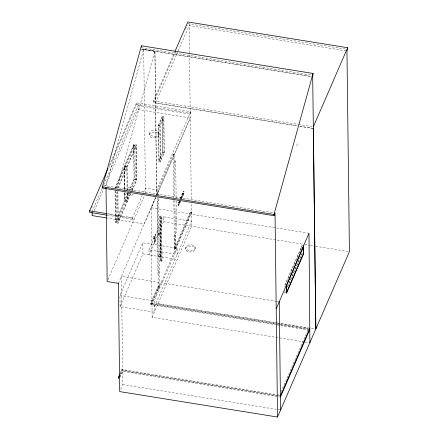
<?xml version="1.0" encoding="UTF-8"?>
<svg xmlns="http://www.w3.org/2000/svg" width="439" height="439" viewBox="0 0 439 439"><rect width="100%" height="100%" fill="white"/><g stroke="black" fill="none" stroke-linecap="round" stroke-linejoin="round"><path stroke-width="0.33" stroke-dasharray="2.19 1.65" d="M105.986 185.752L143.701 49.3L154.951 51.116L156.707 194.998L190.285 117.625M117.235 187.568L154.951 51.182L311.344 76.529M155.444 197.709L151.186 207.801L152.092 317.331L304.501 341.904M109.196 165.646L136.43 102.88L190.636 111.621L190.241 114.124L138.082 105.711L138.126 109.558L104.91 186.109M91.515 207.987L92.333 206.105M108.669 168.444L136.452 104.422L136.43 102.88M92.069 211.752L102.139 188.534M103.774 184.77L138.494 104.751M92.113 215.598L92.931 213.716M94.292 210.577L103.549 189.247M133.868 144.486L115.034 187.897L117.592 188.309L136.425 144.897L133.868 144.486L134.296 179.315L129.45 190.477M115.292 188.133L124.297 167.369L126.855 167.78L127.129 190.12M124.89 189.632L124.61 166.617L133.665 145.743L136.222 146.154L136.628 179.326L134.071 178.914L129.011 190.575M297.203 125.79L153.54 102.622L153.518 100.921L174.727 52.032M116.055 188.062L134.894 144.65L135.316 179.48L130.476 190.641M153.54 102.622L175.567 51.857M185.357 29.292L187.261 24.908M118.118 187.914L126.855 167.78M127.447 190.043L127.167 167.029L136.222 146.154M177.965 51.368L155.582 102.951L297.082 125.889M178.239 50.743L189.851 23.98M127.162 192.831L127.261 200.952L118.25 221.711L115.693 221.3L124.703 200.541L124.605 192.419M130.498 193.445L127.568 200.195L125.016 199.783L127.941 193.034M130.663 193.989L118.014 223.138L115.457 222.721L128.375 192.957M158.309 125.307L162.331 116.044L163.862 116.291L164.312 152.777L160.29 162.04L158.759 161.793L158.309 125.307L159.845 125.554L163.862 116.291M158.616 125.609L162.084 117.625L163.615 117.871L164.038 152.284L160.575 160.268L159.039 160.021L158.616 125.609L160.153 125.856L163.615 117.871M129.395 193.122L116.483 222.891L116.088 190.789M131.832 190.378L136.716 179.117M132.007 190.888L136.853 179.727L136.425 144.897M107.078 215.198L132.562 219.308L132.54 217.76L142.181 195.547M143.52 192.458L145.397 188.139L156.646 189.955L190.636 111.621M132.562 219.308L132.979 218.348L106.82 214.128M159.039 160.021L162.501 152.037L162.084 117.625M158.759 161.793L162.776 152.531L162.331 116.044M107.972 279.648L144.376 195.745M157.349 194.515L157.305 191.097L173.295 154.254L174.316 154.418L174.848 197.797M118.404 283.342L155.708 197.303M155.686 197.709L144.272 224.011L106.869 217.98M157.008 194.658L190.285 117.97L138.126 109.558M158.435 199.805L157.102 202.873L157.98 274.6L159.308 271.532M174.42 162.957L175.666 160.087L176.127 197.66M177.071 248.254L154.193 300.978L154.33 312.173L120.066 306.647L119.929 295.452L142.807 242.729L177.071 248.254L177.147 254.472L149.019 249.939L149.079 254.911L163.484 221.722L163.423 216.745L191.547 221.278L154.265 307.196M120.066 306.647L142.944 253.923L142.807 242.729M159.708 216.614L159.983 215.977L161.519 216.224L162.062 260.585L161.782 261.227L160.251 260.98L159.708 216.614L161.239 216.861L161.519 216.224M149.019 249.939L163.423 216.745M155.582 240.215L154.385 242.976L154.314 237.181L155.527 234.283L155.604 240.32L154.352 243.195L154.281 237.153M180.725 201.1L178.832 205.452L178.322 205.37L178.294 202.884L178.832 201.638M180.182 198.527L183.42 191.064L183.93 191.146L183.963 193.632L181.801 198.609M180.55 198.538L182.684 193.61L183.195 193.692L183.206 194.521L181.334 198.834M178.832 205.452L178.805 202.966L179.611 201.1M180.692 198.609L183.93 191.146M180.27 201.298L179.463 203.147L178.953 203.065L179.754 201.216M180.824 198.752L182.695 194.439L182.684 193.61M179.463 203.147L179.99 201.084M181.06 198.62L183.195 193.692M178.322 205.37L179.941 201.638M181.291 198.527L183.453 193.55L183.42 191.064M160.251 260.98L160.526 260.338L159.983 215.977M120.066 373.594L121.855 369.462L276.285 394.661M276.669 324.86L150.626 304.534L150.615 303.492L158.457 285.421L159.483 285.586L158.419 198.439M174.486 251.69L175.507 251.854L175.479 249.786L191.448 212.986L191.431 212.081L190.405 211.916L174.442 248.71L174.486 251.69L158.495 288.533L159.522 288.703L159.494 286.629L158.474 286.464L150.626 304.534M120.077 374.632L121.866 370.505L121.855 369.462M190.405 211.916L190.422 212.822L174.459 249.621L175.479 249.786M119.551 377.293L122.876 369.627M159.483 285.586L151.916 303.02L276.674 323.137M173.849 200.299L174.442 248.71L175.468 248.864L191.431 212.081M120.072 377.167L122.893 370.67L277.646 395.923M151.653 304.699L159.494 286.629M120.741 389.261L122.777 384.575L122.613 371.312L279.912 396.977M152.092 317.331L191.607 226.255L191.322 202.736M296.577 145.748L297.269 144.151L297.247 142.445M303.47 245.966L301.933 245.719L284.746 285.323L284.774 287.293M284.895 285.668L301.664 247.02L301.681 248.348M287.413 286.689L301.747 253.654M285.388 291.946L284.845 293.203L284.812 290.58M287.572 286.914L302.032 253.599L302.005 251.629M281.02 392.087L308.419 328.937L277.399 323.938M153.266 238.651C153.968 237.971 153.507 235.271 153.14 237.795C153.546 241.373 157.458 235.897 153.568 236.577M159.11 254.291C157.535 255.75 160.23 257.792 160.251 255.355C159.911 253.034 158.907 255.147 158.792 256.371M160.197 254.455L159.818 256.535M155.104 236.824L154.742 238.909M158.951 233.252C157.403 234.333 159.648 236.835 159.988 234.585C160.081 231.77 158.655 233.91 158.578 235.326M159.977 233.416L159.598 235.491M173.29 154.616L174.321 154.764M187.804 23.651L345.63 49.102M346.289 50.913L189.16 25.577L191.289 200.486M141.468 47.714L311.728 75.168M143.701 49.366L154.951 51.182M141.731 49.179L312.7 76.748M141.089 49.146L154.901 51.368M153.518 100.921L297.752 124.275M298.427 124.385L311.97 126.575M299.897 126.223L313.386 128.397M136.452 104.422L190.652 113.163M133.555 145.995L136.112 146.406M162.501 152.037L164.038 152.284M162.776 152.531L164.312 152.777M127.008 166.601L124.451 166.189L124.736 189.407M124.61 166.617L127.167 167.029M134.296 179.315L136.853 179.727M183.453 193.55L183.963 193.632M182.695 194.439L183.206 194.521M157.305 191.097L158.331 191.261L158.375 195.02M103.428 185.34L274.364 212.904M179.458 202.313L178.942 202.231L178.953 203.065M178.294 202.884L178.805 202.966M124.703 200.541L127.261 200.952M127.436 201.43L124.879 201.018L124.775 192.825M190.422 212.822L191.448 212.986M308.99 233.246L151.181 207.729M161.53 217.382L160.509 217.217L161.009 258.264L162.035 258.428M161.256 218.156L160.235 217.985L160.734 259.037L161.761 259.202M163.484 221.722L304.227 244.413M304.902 244.523L309.627 245.286M310.296 245.396L315.021 246.153M315.696 246.263L349.411 251.701M107.039 213.65L132.54 217.76M176.171 201.073L176.544 231.814L175.298 234.689L175.463 248.875L174.442 248.71L174.272 234.525M142.944 253.923L177.208 259.449M160.526 260.338L162.062 260.585M276.559 301.33L121.455 276.318L122.602 370.269L277.871 395.599M277.234 301.439L279.259 301.763M156.849 290.195L157.875 290.36M119.929 295.452L154.193 300.978M158.035 303.629L276.724 322.769M277.399 322.879L315.839 329.074M277.349 323.247L280.049 323.68M280.719 323.79L308.37 328.246M150.615 303.492L276.724 323.828M150.956 303.777L151.982 303.942M151.927 304.062L276.685 324.18M277.36 324.289L280.06 324.723M280.735 324.833L309.731 329.508M277.344 324.97L280.049 325.403M280.724 325.513L307.755 329.87M305.171 342.014L309.896 342.777M121.866 370.505L122.893 370.67M122.777 384.575L280.581 410.026M299.793 126.328L313.331 128.523M276.96 394.771L278.984 395.1M278.546 395.715L279.895 395.934M301.933 245.719L301.95 247.031M284.96 290.975L284.977 292.303M195.223 247.755A4.769 2.969 -0.7 0 1 188.062 250.367A4.769 2.969 -0.7 0 1 188.084 245.225A4.769 2.969 -0.7 0 1 195.223 247.755L195.24 249.001A4.769 2.969 -0.7 0 1 188.073 251.613A4.769 2.969 -0.7 0 1 188.101 246.471A4.769 2.969 -0.7 0 1 195.24 249.001M185.686 247.81L185.702 249.056M174.881 200.53L175.468 248.864M173.295 154.254L173.828 197.791M160.153 125.856L160.575 160.268M161.239 216.861L161.782 261.227M159.845 125.554L160.29 162.04M158.995 133.297A4.769 2.969 -0.7 0 1 151.828 135.909A4.769 2.969 -0.7 0 1 151.85 130.767A4.769 2.969 -0.7 0 1 158.995 133.297L159.011 134.954A4.769 2.969 -0.7 0 1 151.85 137.566A4.769 2.969 -0.7 0 1 151.872 132.424A4.769 2.969 -0.7 0 1 159.011 134.954M157.381 197.248L158.495 288.533M154.896 51.303L156.652 194.85M149.458 133.352L149.479 135.009M143.701 49.3L145.452 192.617M133.665 145.743L134.071 178.914M132.979 218.348L133.022 222.194M127.486 193.429L127.568 200.195M124.923 192.337L125.016 199.783M124.297 167.369L124.561 189.033M117.882 191.25L118.25 221.711M117.63 191.722L118.014 223.138M115.325 190.839L115.693 221.3M115.067 190.625L115.457 222.721M133.335 194.126A4.769 2.969 -0.7 0 1 127.968 195.542A4.769 2.969 -0.7 0 1 124.446 192.694M127.996 189.807A4.769 2.969 -0.7 0 1 132.594 190.548M130.41 193.456A4.769 2.969 -0.7 0 1 125.806 192.71M124.588 189.851A4.769 2.969 -0.7 0 1 129.823 187.645A4.769 2.969 -0.7 0 1 133.955 190.564"/><path stroke-width="0.66" d="M119.551 374.769L118.53 377.128L118.541 378.171L119.567 378.336L119.726 391.604L277.53 417.05L275.039 213.014L274.282 215.741L102.671 188.073L102.973 186.981M102.671 188.073L102.38 186.778L141.451 45.782L313.062 73.45L312.7 76.748L315.839 329.074L313.331 128.523M274.282 215.741L273.991 214.451L313.062 73.45M106.408 215.088L89.605 212.377L89.589 210.835L107.835 168.785M175.002 51.407L187.782 21.95L347.633 47.725L347.655 49.426L346.958 51.023L349.411 251.701L277.53 417.05M118.541 378.171L119.309 376.404M313.314 126.822L347.633 47.725M276.208 308.787L308.99 233.246L309.896 342.777M308.941 330.062L309.594 329.826L309.583 328.784M280.406 396.016L309.72 328.465L309.731 329.508L280.422 397.059M102.38 186.778L273.991 214.451M89.589 210.835L106.364 213.541M106.2 217.87L92.113 215.598L92.075 212.394M118.404 283.342L107.154 281.531L106.008 187.804M118.53 377.128L119.551 377.293L118.404 283.276M303.47 245.966L303.563 253.846L286.376 293.45L286.283 285.575M279.259 301.763L280.581 410.026M141.451 45.782L141.462 47.066M303.201 247.267L286.431 285.915L286.513 292.55L303.283 253.901L303.201 247.267"/></g></svg>
